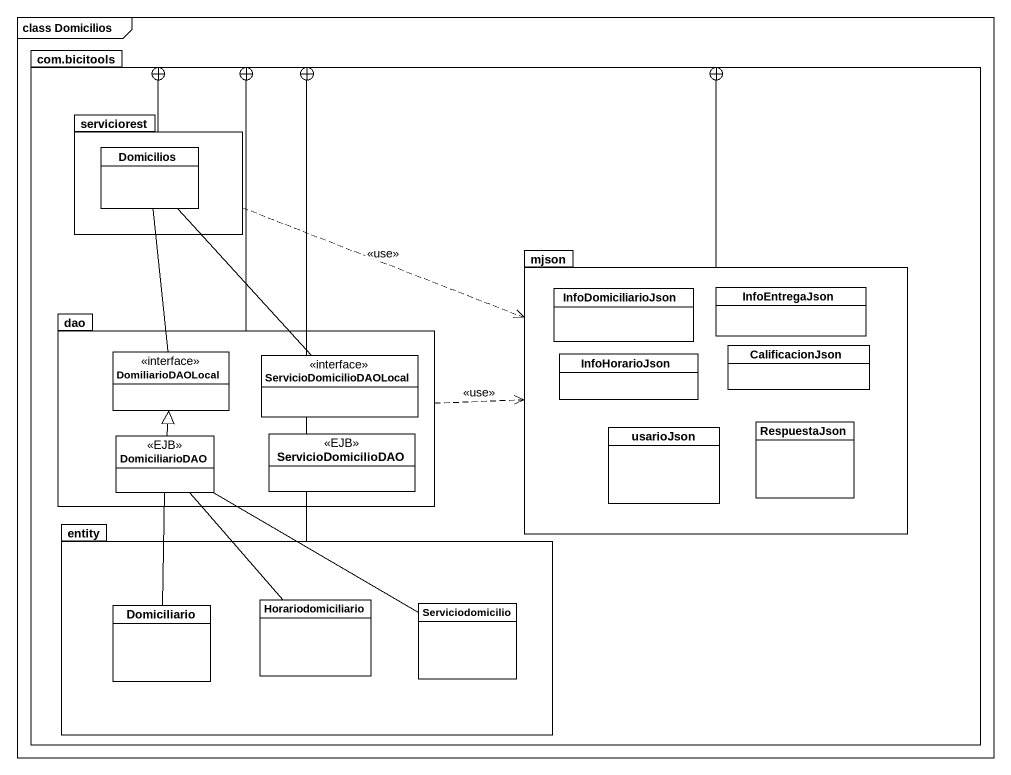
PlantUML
@startuml
mainframe class Domicilios
hide circle
hide empty members
package "com.bicitools" as com_bicitools {
  package serviciorest {
    class Domicilios
  }
  package mjson {
    class InfoDomiciliarioJson
    class InfoEntregaJson
    class InfoHorarioJson
    class CalificacionJson
    class usarioJson
    class RespuestaJson
  }
  package dao {
    class DomiliarioDAOLocal <<interface>>
    class ServicioDomicilioDAOLocal <<interface>>
    class DomiciliarioDAO <<EJB>>
    class ServicioDomicilioDAO <<EJB>>
  }
  package "entity" as entity_ {
    class Domiciliario
    class Horariodomiciliario
    class Serviciodomicilio
  }
}
serviciorest --+ com_bicitools
serviciorest .right.> mjson : <<use>>
Domicilios -- DomiliarioDAOLocal
Domicilios -- ServicioDomicilioDAOLocal
mjson -left-+ com_bicitools
dao -right-+ com_bicitools
dao .right.> mjson : <<use>>
DomiciliarioDAO -up-|> DomiliarioDAOLocal
DomiciliarioDAO -- Domiciliario
DomiciliarioDAO -- Horariodomiciliario
DomiciliarioDAO -right- Serviciodomicilio
entity_ -up-+ com_bicitools
@enduml
